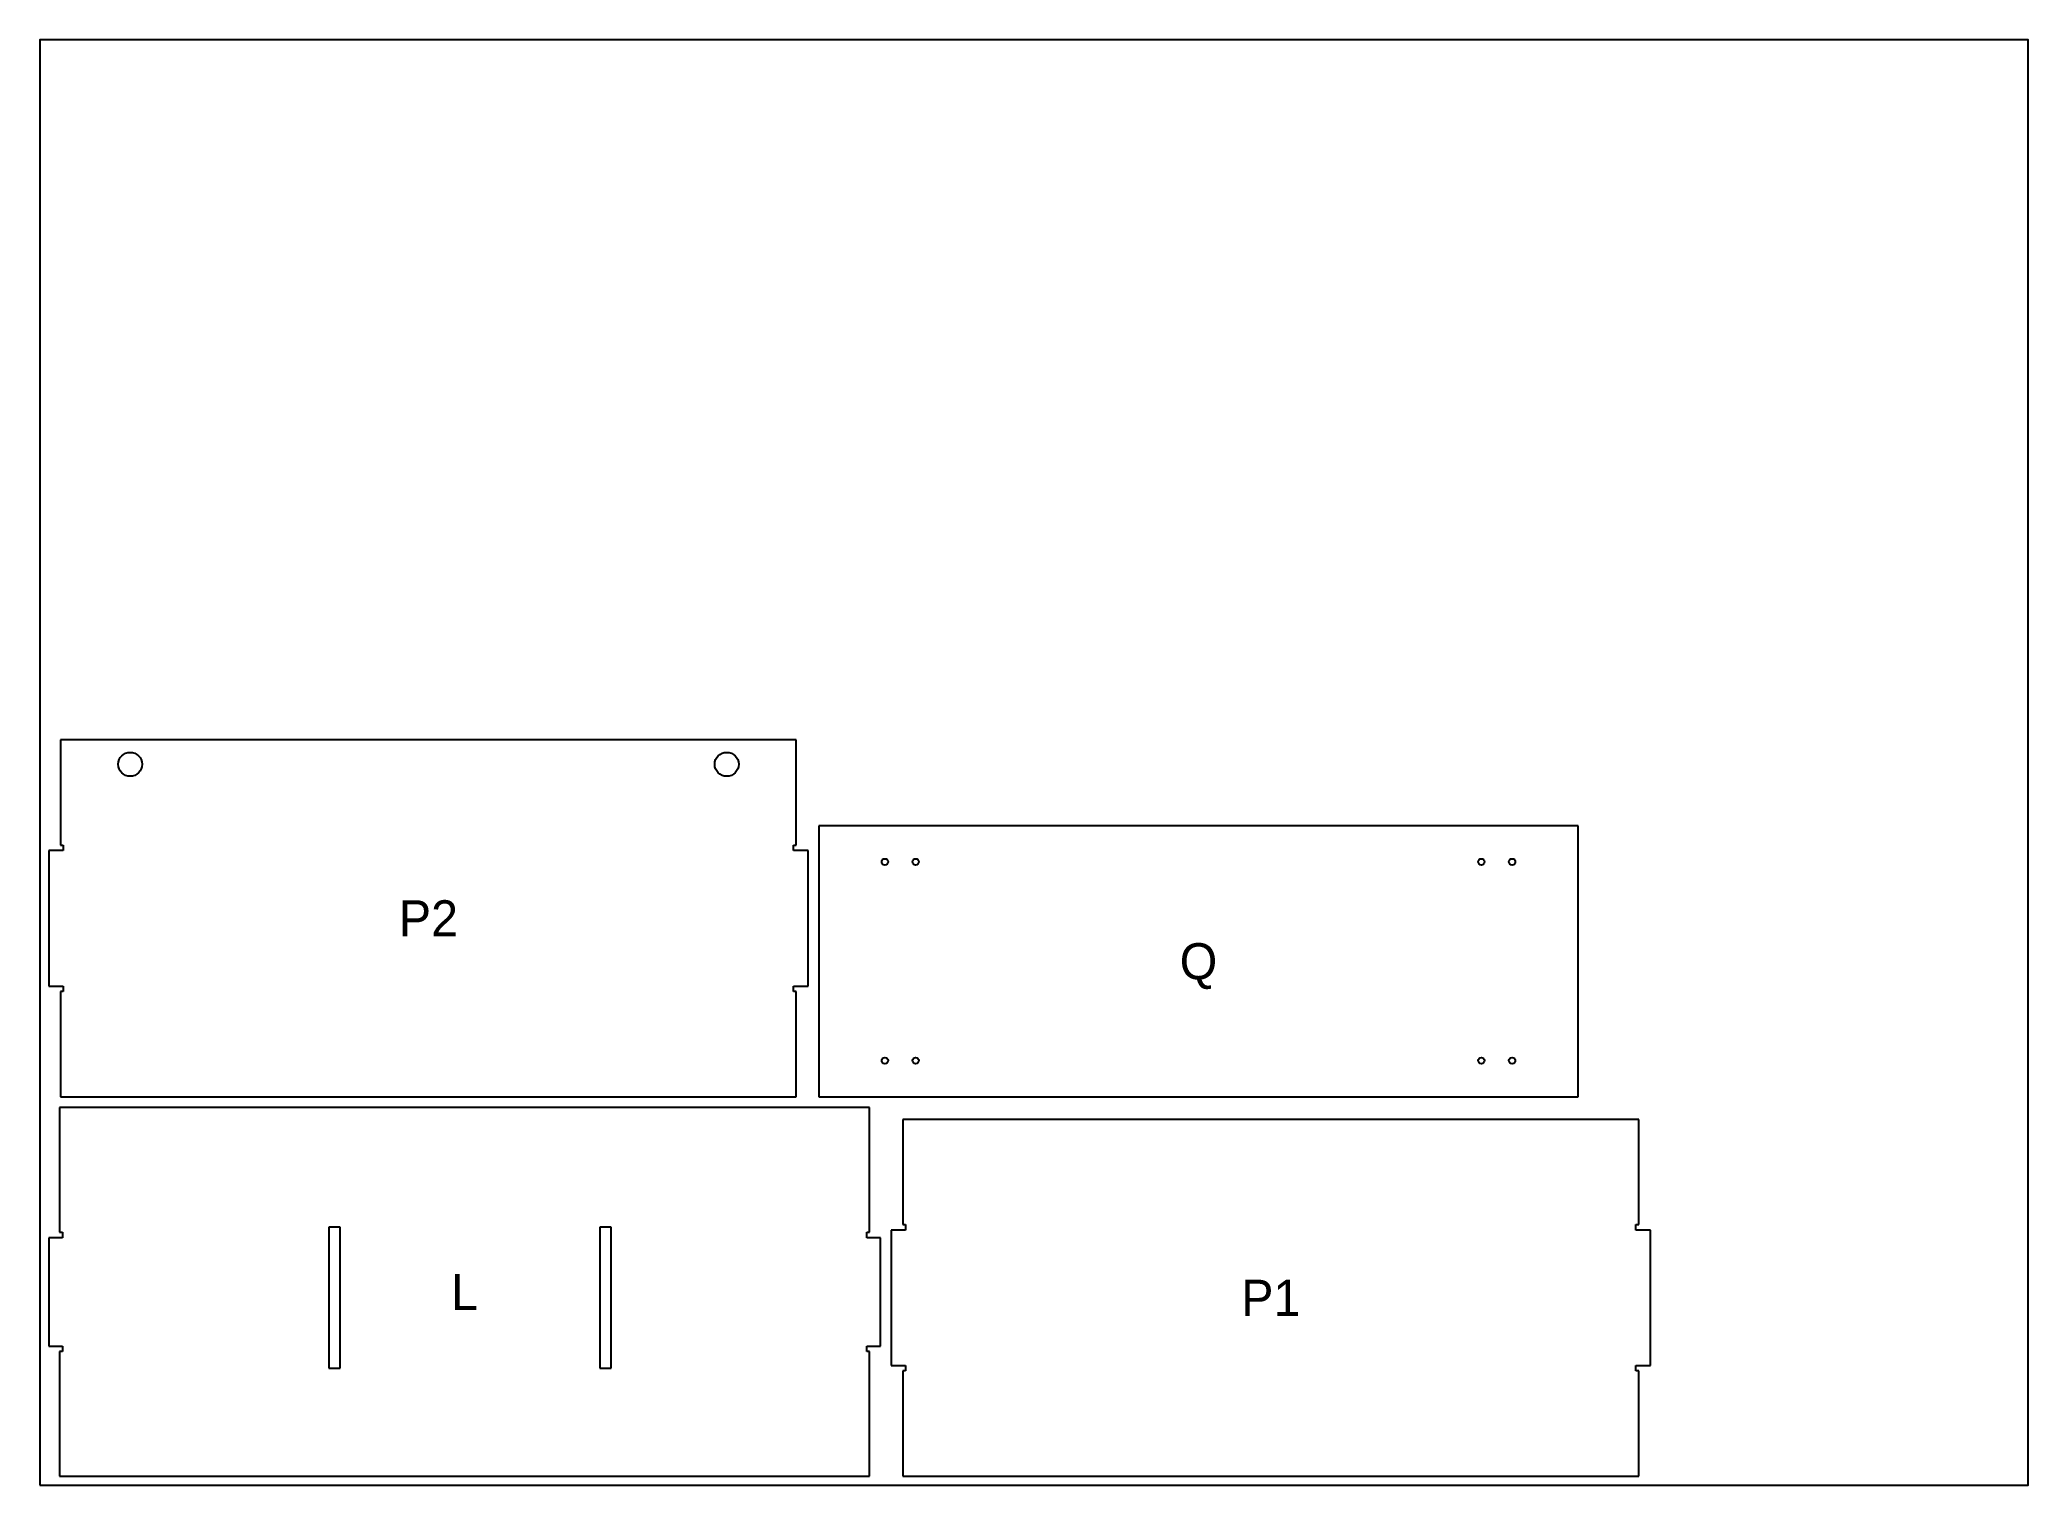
# Model space of a CAD drawing. Header units: millimetres. Extents: x 0 to 2200, y 0 to 1600.
import ezdxf
from ezdxf.enums import TextEntityAlignment as Align

# ---------------------------------------------------------------- set-up
doc = ezdxf.new("R2010")
doc.units = ezdxf.units.MM
for name, color, linetype in [('CHAPA', 9, 'CONTINUOUS'), ('CORTE_EXTERNO', 1, 'CONTINUOUS'), ('CORTE_INTERNO', 5, 'CONTINUOUS'), ('TEXTO_NAO_CORTAR', 8, 'CONTINUOUS')]:
    doc.layers.add(name, color=color, linetype=linetype)

msp = doc.modelspace()

# ---------------------------------------------------------------- linework, layer by layer
at = {"layer": 'CHAPA'}
msp.add_lwpolyline([(0, 0), (2200, 0), (2200, 1600), (0, 1600)], close=True, dxfattribs=at)
at = {"layer": 'CORTE_EXTERNO'}
for p, q in [((837, 825), (23, 825)), ((23, 825), (23, 708.5)), ((837, 708.5), (837, 825)), ((1702, 730), (862, 730)), ((862, 730), (862, 430)), ((1702, 430), (1702, 730)), ((23, 708.5), (26, 708.5)), ((26, 708.5), (26, 702.5)), ((834, 702.5), (834, 708.5)), ((834, 708.5), (837, 708.5)), ((26, 702.5), (10, 702.5)), ((10, 702.5), (10, 552.5)), ((850, 702.5), (834, 702.5)), ((850, 552.5), (850, 702.5)), ((10, 552.5), (26, 552.5)), ((26, 552.5), (26, 546.5)), ((834, 546.5), (834, 552.5)), ((834, 552.5), (850, 552.5)), ((26, 546.5), (23, 546.5)), ((23, 546.5), (23, 430)), ((837, 546.5), (834, 546.5)), ((837, 430), (837, 546.5)), ((918, 418), (22, 418)), ((22, 418), (22, 280)), ((23, 430), (837, 430)), ((862, 430), (1702, 430)), ((918, 280), (918, 418)), ((1769, 405), (955, 405)), ((955, 405), (955, 288.5)), ((1769, 288.5), (1769, 405)), ((955, 288.5), (958, 288.5)), ((958, 288.5), (958, 282.5)), ((1766, 282.5), (1766, 288.5)), ((1766, 288.5), (1769, 288.5)), ((25, 274), (10, 274)), ((10, 274), (10, 154)), ((22, 280), (25, 280)), ((25, 280), (25, 274)), ((915, 274), (915, 280)), ((915, 280), (918, 280)), ((930, 274), (915, 274)), ((930, 154), (930, 274)), ((958, 282.5), (942, 282.5)), ((942, 282.5), (942, 132.5)), ((1782, 282.5), (1766, 282.5)), ((1782, 132.5), (1782, 282.5)), ((10, 154), (25, 154)), ((25, 154), (25, 148)), ((915, 148), (915, 154)), ((915, 154), (930, 154)), ((25, 148), (22, 148)), ((22, 148), (22, 10)), ((918, 148), (915, 148)), ((918, 10), (918, 148)), ((942, 132.5), (958, 132.5)), ((958, 132.5), (958, 126.5)), ((1766, 126.5), (1766, 132.5)), ((1766, 132.5), (1782, 132.5)), ((958, 126.5), (955, 126.5)), ((955, 126.5), (955, 10)), ((1769, 126.5), (1766, 126.5)), ((1769, 10), (1769, 126.5)), ((22, 10), (918, 10)), ((955, 10), (1769, 10))]:
    msp.add_line(p, q, dxfattribs=at)
at = {"layer": 'CORTE_INTERNO'}
for p, q in [((332.25, 285.5), (319.75, 285.5)), ((319.75, 285.5), (319.75, 129.5)), ((332.25, 129.5), (332.25, 285.5)), ((632.25, 285.5), (619.75, 285.5)), ((619.75, 285.5), (619.75, 129.5)), ((632.25, 129.5), (632.25, 285.5)), ((319.75, 129.5), (332.25, 129.5)), ((619.75, 129.5), (632.25, 129.5))]:
    msp.add_line(p, q, dxfattribs=at)
for centre, radius in [((100, 798), 13.25), ((760, 798), 13.25), ((935, 690), 3.5), ((969, 690), 3.5), ((1595, 690), 3.5), ((1629, 690), 3.5), ((935, 470), 3.5), ((969, 470), 3.5), ((1595, 470), 3.5), ((1629, 470), 3.5)]:
    msp.add_circle(centre, radius, dxfattribs=at)

# ---------------------------------------------------------------- texts
at = {"layer": 'TEXTO_NAO_CORTAR'}
for s, p in [('P2', (430, 627.5)), ('Q', (1282, 580)), ('L', (470, 214)), ('P1', (1362, 207.5))]:
    msp.add_text(s, height=40, dxfattribs=at).set_placement(p, align=Align.MIDDLE_CENTER)

doc.saveas('drawing.dxf')
